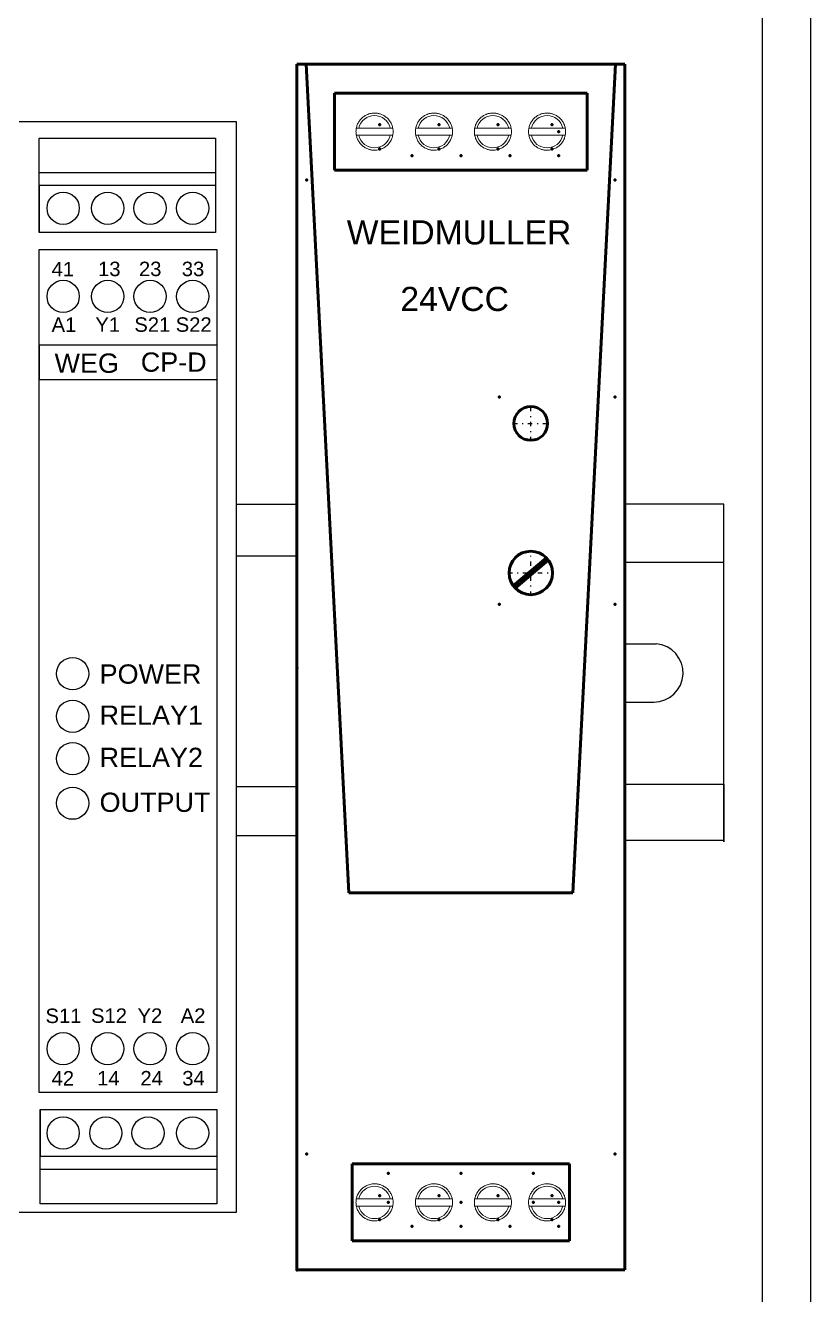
# Model space of a CAD drawing. Header units: millimetres. Extents: x -72 to 2978, y -1067 to 2817.
# Drawn here: x 1190.5 to 1271.9, y 2536 to 2667.6 of the extents above; entities that cross this region are included whole.
import ezdxf

# ---------------------------------------------------------------- set-up
doc = ezdxf.new("R2010")
doc.units = ezdxf.units.MM
doc.linetypes.add('Center', pattern=[1.5, 0.45, -0.5, 0.05, -0.5])
for name, color, linetype, lineweight in [('2d ConnectionPoints', 7, 'Continuous', 50), ('AM_0', 7, 'Continuous', 50), ('AM_7', 7, 'Center', 25)]:
    doc.layers.add(name, color=color, linetype=linetype, lineweight=lineweight)
doc.styles.get("Standard").update_dxf_attribs({"font": 'arial.ttf'})

# ---------------------------------------------------------------- blocks, each defined once
blk = doc.blocks.new('4_1469470000_PART5_0_in_1469470000_0')
at = {"layer": 'AM_0'}
for p, q in [((25.87, 73.81), (22.43, 70.92)), ((26.07, 73.58), (22.63, 70.69))]:
    blk.add_line(p, q, dxfattribs=at)
blk = doc.blocks.new('5_1469470000_PART4_0_in_1469470000_0')
at = {"layer": 'AM_0'}
for p, q in [((0, 125), (0, 0)), ((0.97, 125), (0, 125)), ((0.97, 125), (5.4, 39.1)), ((28.6, 39.1), (33.03, 125)), ((34, 125), (33.03, 125)), ((34, 0), (34, 125)), ((5.4, 39.1), (28.6, 39.1)), ((28.25, 11), (5.75, 11)), ((5.75, 11), (5.75, 3)), ((28.25, 11), (28.25, 3)), ((28.25, 3), (5.75, 3)), ((0, 0), (34, 0))]:
    blk.add_line(p, q, dxfattribs=at)
blk = doc.blocks.new('6_1469470000_PART3_0_in_1469470000_0')
at = {"layer": 'AM_0'}
for p, q in [((33.03, 125), (0.97, 125)), ((5.4, 39.1), (0.97, 125)), ((33.03, 125), (28.6, 39.1)), ((30.1, 122), (3.9, 122)), ((3.9, 122), (3.9, 114)), ((30.1, 122), (30.1, 114)), ((30.1, 114), (3.9, 114)), ((5.4, 39.1), (28.6, 39.1))]:
    blk.add_line(p, q, dxfattribs=at)
for centre, radius in [((24.25, 87.75), 1.75), ((24.25, 72.25), 2.25)]:
    blk.add_circle(centre, radius, dxfattribs=at)
at = {"layer": 'AM_7'}
for p, q in [((24.25, 85.91), (24.25, 89.59)), ((22.41, 87.75), (26.09, 87.75)), ((24.25, 69.89), (24.25, 74.61)), ((21.89, 72.25), (26.61, 72.25))]:
    blk.add_line(p, q, dxfattribs=at)
blk = doc.blocks.new('7_1469470000_PART2_0_in_1469470000_0')
at = {"layer": 'AM_0'}
blk.add_circle((24.25, 87.75), 1.75, dxfattribs=at)

msp = doc.modelspace()

# ---------------------------------------------------------------- linework, layer by layer
for p, q in [((1271.89, 2711.43), (1271.89, 2411.43)), ((1189.84, 2657.59), (1212.34, 2657.59)), ((1212.34, 2657.59), (1212.34, 2544.49)), ((1191.91, 2650.99), (1191.91, 2652.31)), ((1191.91, 2652.31), (1210.21, 2652.31)), ((1191.91, 2650.99), (1210.21, 2650.99)), ((1191.91, 2650.99), (1191.91, 2646.1)), ((1191.91, 2634.44), (1210.33, 2634.44)), ((1191.91, 2634.44), (1191.91, 2630.85)), ((1191.91, 2630.85), (1210.33, 2630.85)), ((1212.34, 2623.64), (1212.34, 2617.64)), ((1262.91, 2611.91), (1262.91, 2617.91)), ((1192.02, 2555.17), (1192.02, 2550.28)), ((1210.32, 2550.28), (1192.02, 2550.28)), ((1210.32, 2550.28), (1210.32, 2548.96)), ((1210.32, 2548.96), (1192.02, 2548.96)), ((1212.34, 2544.49), (1189.84, 2544.49))]:
    msp.add_line(p, q)
at = {"color": 30, "true_color": 0xf8991e}
msp.add_line((1266.86, 2703.68), (1266.86, 2417.27), dxfattribs=at)
at = {"color": 7, "linetype": 'Continuous', "lineweight": 15}
for p, q in [((1225.05, 2656.91), (1228.32, 2656.91)), ((1231.21, 2656.91), (1234.48, 2656.91)), ((1237.32, 2656.91), (1240.59, 2656.91)), ((1242.94, 2656.91), (1246.2, 2656.91)), ((1228.32, 2656.16), (1225.05, 2656.16)), ((1234.48, 2656.16), (1231.21, 2656.16)), ((1240.59, 2656.16), (1237.32, 2656.16)), ((1246.2, 2656.16), (1242.94, 2656.16)), ((1225.05, 2545.91), (1228.32, 2545.91)), ((1228.32, 2545.16), (1225.05, 2545.16)), ((1231.21, 2545.91), (1234.48, 2545.91)), ((1234.48, 2545.16), (1231.21, 2545.16)), ((1237.32, 2545.91), (1240.59, 2545.91)), ((1240.59, 2545.16), (1237.32, 2545.16)), ((1242.94, 2545.91), (1246.2, 2545.91)), ((1246.2, 2545.16), (1242.94, 2545.16))]:
    msp.add_line(p, q, dxfattribs=at)
at = {"color": 6, "linetype": 'ByBlock'}
for p, q in [((1212.34, 2617.91), (1218.63, 2617.91)), ((1262.91, 2617.91), (1252.63, 2617.91)), ((1262.91, 2582.91), (1262.91, 2617.91)), ((1212.34, 2612.57), (1218.63, 2612.57)), ((1252.63, 2611.91), (1262.91, 2611.91)), ((1252.63, 2603.45), (1255.41, 2603.45)), ((1254.02, 2603.45), (1255.89, 2603.45)), ((1252.63, 2597.41), (1255.68, 2597.41)), ((1212.34, 2588.64), (1218.63, 2588.64)), ((1252.63, 2588.91), (1262.91, 2588.91)), ((1212.34, 2583.57), (1218.63, 2583.57)), ((1262.91, 2583.04), (1252.63, 2583.04))]:
    msp.add_line(p, q, dxfattribs=at)
at = {"color": 6}
for p, q in [((1262.91, 2611.91), (1262.91, 2617.91)), ((1262.91, 2588.91), (1262.91, 2582.91))]:
    msp.add_line(p, q, dxfattribs=at)
for points in [[(1191.91, 2655.87), (1210.21, 2655.87), (1210.21, 2646.1), (1191.91, 2646.1)], [(1191.91, 2644.33), (1210.32, 2644.33), (1210.32, 2556.93), (1191.91, 2556.93)], [(1210.32, 2545.4), (1192.02, 2545.4), (1192.02, 2555.17), (1210.32, 2555.17)]]:
    msp.add_lwpolyline(points, close=True)
for centre in [(1194.4, 2648.6), (1199.02, 2648.6), (1203.41, 2648.6), (1207.83, 2648.6), (1194.4, 2639.46), (1199.02, 2639.46), (1203.41, 2639.46), (1207.83, 2639.46), (1195.38, 2600.35), (1195.38, 2595.93), (1195.38, 2591.54), (1195.38, 2586.92), (1194.4, 2561.47), (1199.02, 2561.47), (1203.41, 2561.47), (1207.83, 2561.47), (1194.4, 2552.73), (1198.82, 2552.73), (1203.2, 2552.73), (1207.82, 2552.73)]:
    msp.add_circle(centre, 1.67)
at = {"color": 6, "linetype": 'ByBlock'}
msp.add_arc((1255.65, 2600.43), 3.02, 269.4277, 85.4019, dxfattribs=at)
at = {"color": 7, "linetype": 'Continuous', "lineweight": 15}
for points, knots in [([(1226.69, 2654.61), (1226.64, 2654.61), (1226.54, 2654.62), (1226.4, 2654.63), (1226.25, 2654.66), (1226.11, 2654.7), (1225.9, 2654.77), (1225.62, 2654.92), (1225.32, 2655.17), (1225.06, 2655.47), (1224.89, 2655.82), (1224.78, 2656.18), (1224.75, 2656.54), (1224.78, 2656.9), (1224.89, 2657.26), (1225.06, 2657.6), (1225.31, 2657.91), (1225.62, 2658.16), (1225.93, 2658.32), (1226.21, 2658.41), (1226.44, 2658.46), (1226.6, 2658.46), (1226.69, 2658.46)], [0, 0, 0, 0, 0.024176, 0.048139, 0.072026, 0.095974, 0.120121, 0.185059, 0.250086, 0.315023, 0.38005, 0.439993, 0.500024, 0.559968, 0.619999, 0.684937, 0.749963, 0.814901, 0.879927, 0.92, 0.95981, 1, 1, 1, 1]), ([(1226.69, 2658.21), (1226.31, 2658.21), (1225.94, 2658.09), (1225.35, 2657.61), (1225.14, 2657.28), (1225.05, 2656.91)], [0, 0, 0, 0, 0.5, 0.5, 1, 1, 1, 1]), ([(1226.69, 2658.46), (1226.73, 2658.46), (1226.83, 2658.46), (1226.98, 2658.44), (1227.12, 2658.42), (1227.26, 2658.38), (1227.47, 2658.3), (1227.75, 2658.16), (1228.06, 2657.91), (1228.31, 2657.6), (1228.48, 2657.26), (1228.59, 2656.9), (1228.62, 2656.54), (1228.59, 2656.18), (1228.48, 2655.82), (1228.31, 2655.47), (1228.06, 2655.17), (1227.75, 2654.92), (1227.44, 2654.76), (1227.17, 2654.67), (1226.93, 2654.62), (1226.77, 2654.62), (1226.69, 2654.61)], [0, 0, 0, 0, 0.024176, 0.048139, 0.072026, 0.095974, 0.120121, 0.185059, 0.250086, 0.315023, 0.38005, 0.439993, 0.500024, 0.559968, 0.619999, 0.684937, 0.749963, 0.814901, 0.879927, 0.92, 0.95981, 1, 1, 1, 1]), ([(1228.32, 2656.91), (1228.23, 2657.28), (1228.03, 2657.61), (1227.43, 2658.09), (1227.06, 2658.21), (1226.69, 2658.21)], [0, 0, 0, 0, 0.5, 0.5, 1, 1, 1, 1]), ([(1232.84, 2654.61), (1232.79, 2654.61), (1232.7, 2654.62), (1232.55, 2654.63), (1232.41, 2654.66), (1232.27, 2654.7), (1232.06, 2654.77), (1231.78, 2654.92), (1231.47, 2655.17), (1231.22, 2655.47), (1231.05, 2655.82), (1230.94, 2656.18), (1230.91, 2656.54), (1230.94, 2656.9), (1231.05, 2657.26), (1231.22, 2657.6), (1231.47, 2657.91), (1231.78, 2658.16), (1232.09, 2658.32), (1232.36, 2658.41), (1232.6, 2658.46), (1232.76, 2658.46), (1232.84, 2658.46)], [0, 0, 0, 0, 0.024176, 0.048139, 0.072026, 0.095974, 0.120121, 0.185059, 0.250086, 0.315023, 0.38005, 0.439993, 0.500024, 0.559968, 0.619999, 0.684937, 0.749963, 0.814901, 0.879927, 0.92, 0.95981, 1, 1, 1, 1]), ([(1232.84, 2658.21), (1232.46, 2658.21), (1232.1, 2658.09), (1231.5, 2657.61), (1231.3, 2657.28), (1231.21, 2656.91)], [0, 0, 0, 0, 0.5, 0.5, 1, 1, 1, 1]), ([(1232.84, 2658.46), (1232.89, 2658.46), (1232.99, 2658.46), (1233.13, 2658.44), (1233.28, 2658.42), (1233.42, 2658.38), (1233.63, 2658.3), (1233.91, 2658.16), (1234.21, 2657.91), (1234.46, 2657.6), (1234.64, 2657.26), (1234.75, 2656.9), (1234.78, 2656.54), (1234.75, 2656.18), (1234.64, 2655.82), (1234.46, 2655.47), (1234.21, 2655.17), (1233.91, 2654.92), (1233.6, 2654.76), (1233.32, 2654.67), (1233.09, 2654.62), (1232.92, 2654.62), (1232.84, 2654.61)], [0, 0, 0, 0, 0.024176, 0.048139, 0.072026, 0.095974, 0.120121, 0.185059, 0.250086, 0.315023, 0.38005, 0.439993, 0.500024, 0.559968, 0.619999, 0.684937, 0.749963, 0.814901, 0.879927, 0.92, 0.95981, 1, 1, 1, 1]), ([(1234.48, 2656.91), (1234.39, 2657.28), (1234.18, 2657.61), (1233.59, 2658.09), (1233.22, 2658.21), (1232.84, 2658.21)], [0, 0, 0, 0, 0.5, 0.5, 1, 1, 1, 1]), ([(1238.96, 2654.61), (1238.91, 2654.61), (1238.81, 2654.62), (1238.67, 2654.63), (1238.52, 2654.66), (1238.38, 2654.7), (1238.17, 2654.77), (1237.89, 2654.92), (1237.59, 2655.17), (1237.34, 2655.47), (1237.16, 2655.82), (1237.05, 2656.18), (1237.02, 2656.54), (1237.05, 2656.9), (1237.16, 2657.26), (1237.34, 2657.6), (1237.59, 2657.91), (1237.89, 2658.16), (1238.2, 2658.32), (1238.48, 2658.41), (1238.71, 2658.46), (1238.88, 2658.46), (1238.96, 2658.46)], [0, 0, 0, 0, 0.024176, 0.048139, 0.072026, 0.095974, 0.120121, 0.185059, 0.250086, 0.315023, 0.38005, 0.439993, 0.500024, 0.559968, 0.619999, 0.684937, 0.749963, 0.814901, 0.879927, 0.92, 0.95981, 1, 1, 1, 1]), ([(1238.96, 2658.21), (1238.58, 2658.21), (1238.21, 2658.09), (1237.62, 2657.61), (1237.41, 2657.28), (1237.32, 2656.91)], [0, 0, 0, 0, 0.5, 0.5, 1, 1, 1, 1]), ([(1238.96, 2658.46), (1239, 2658.46), (1239.1, 2658.46), (1239.25, 2658.44), (1239.39, 2658.42), (1239.53, 2658.38), (1239.74, 2658.3), (1240.02, 2658.16), (1240.33, 2657.91), (1240.58, 2657.6), (1240.75, 2657.26), (1240.86, 2656.9), (1240.89, 2656.54), (1240.86, 2656.18), (1240.75, 2655.82), (1240.58, 2655.47), (1240.33, 2655.17), (1240.02, 2654.92), (1239.71, 2654.76), (1239.44, 2654.67), (1239.2, 2654.62), (1239.04, 2654.62), (1238.96, 2654.61)], [0, 0, 0, 0, 0.024176, 0.048139, 0.072026, 0.095974, 0.120121, 0.185059, 0.250086, 0.315023, 0.38005, 0.439993, 0.500024, 0.559968, 0.619999, 0.684937, 0.749963, 0.814901, 0.879927, 0.92, 0.95981, 1, 1, 1, 1]), ([(1240.59, 2656.91), (1240.5, 2657.28), (1240.3, 2657.61), (1239.7, 2658.09), (1239.34, 2658.21), (1238.96, 2658.21)], [0, 0, 0, 0, 0.5, 0.5, 1, 1, 1, 1]), ([(1244.57, 2654.61), (1244.52, 2654.61), (1244.42, 2654.62), (1244.28, 2654.63), (1244.14, 2654.66), (1244, 2654.7), (1243.78, 2654.77), (1243.5, 2654.92), (1243.2, 2655.17), (1242.95, 2655.47), (1242.77, 2655.82), (1242.67, 2656.18), (1242.63, 2656.54), (1242.67, 2656.9), (1242.77, 2657.26), (1242.95, 2657.6), (1243.2, 2657.91), (1243.5, 2658.16), (1243.81, 2658.32), (1244.09, 2658.41), (1244.33, 2658.46), (1244.49, 2658.46), (1244.57, 2658.46)], [0, 0, 0, 0, 0.024176, 0.048139, 0.072026, 0.095974, 0.120121, 0.185059, 0.250086, 0.315023, 0.38005, 0.439993, 0.500024, 0.559968, 0.619999, 0.684937, 0.749963, 0.814901, 0.879927, 0.92, 0.95981, 1, 1, 1, 1]), ([(1244.57, 2658.21), (1244.19, 2658.21), (1243.82, 2658.09), (1243.23, 2657.61), (1243.02, 2657.28), (1242.94, 2656.91)], [0, 0, 0, 0, 0.5, 0.5, 1, 1, 1, 1]), ([(1244.57, 2658.46), (1244.62, 2658.46), (1244.71, 2658.46), (1244.86, 2658.44), (1245, 2658.42), (1245.14, 2658.38), (1245.35, 2658.3), (1245.63, 2658.16), (1245.94, 2657.91), (1246.19, 2657.6), (1246.37, 2657.26), (1246.47, 2656.9), (1246.5, 2656.54), (1246.47, 2656.18), (1246.37, 2655.82), (1246.19, 2655.47), (1245.94, 2655.17), (1245.63, 2654.92), (1245.33, 2654.76), (1245.05, 2654.67), (1244.81, 2654.62), (1244.65, 2654.62), (1244.57, 2654.61)], [0, 0, 0, 0, 0.024176, 0.048139, 0.072026, 0.095974, 0.120121, 0.185059, 0.250086, 0.315023, 0.38005, 0.439993, 0.500024, 0.559968, 0.619999, 0.684937, 0.749963, 0.814901, 0.879927, 0.92, 0.95981, 1, 1, 1, 1]), ([(1246.2, 2656.91), (1246.12, 2657.28), (1245.91, 2657.61), (1245.31, 2658.09), (1244.95, 2658.21), (1244.57, 2658.21)], [0, 0, 0, 0, 0.5, 0.5, 1, 1, 1, 1]), ([(1225.05, 2656.16), (1225.14, 2655.79), (1225.35, 2655.46), (1225.94, 2654.99), (1226.31, 2654.86), (1226.69, 2654.86)], [0, 0, 0, 0, 0.5, 0.5, 1, 1, 1, 1]), ([(1226.69, 2654.86), (1227.06, 2654.86), (1227.43, 2654.99), (1228.03, 2655.46), (1228.23, 2655.79), (1228.32, 2656.16)], [0, 0, 0, 0, 0.5, 0.5, 1, 1, 1, 1]), ([(1231.21, 2656.16), (1231.3, 2655.79), (1231.5, 2655.46), (1232.1, 2654.99), (1232.46, 2654.86), (1232.84, 2654.86)], [0, 0, 0, 0, 0.5, 0.5, 1, 1, 1, 1]), ([(1232.84, 2654.86), (1233.22, 2654.86), (1233.59, 2654.99), (1234.18, 2655.46), (1234.39, 2655.79), (1234.48, 2656.16)], [0, 0, 0, 0, 0.5, 0.5, 1, 1, 1, 1]), ([(1237.32, 2656.16), (1237.41, 2655.79), (1237.62, 2655.46), (1238.21, 2654.99), (1238.58, 2654.86), (1238.96, 2654.86)], [0, 0, 0, 0, 0.5, 0.5, 1, 1, 1, 1]), ([(1238.96, 2654.86), (1239.34, 2654.86), (1239.7, 2654.99), (1240.3, 2655.46), (1240.5, 2655.79), (1240.59, 2656.16)], [0, 0, 0, 0, 0.5, 0.5, 1, 1, 1, 1]), ([(1242.94, 2656.16), (1243.02, 2655.79), (1243.23, 2655.46), (1243.82, 2654.99), (1244.19, 2654.86), (1244.57, 2654.86)], [0, 0, 0, 0, 0.5, 0.5, 1, 1, 1, 1]), ([(1244.57, 2654.86), (1244.95, 2654.86), (1245.31, 2654.99), (1245.91, 2655.46), (1246.12, 2655.79), (1246.2, 2656.16)], [0, 0, 0, 0, 0.5, 0.5, 1, 1, 1, 1]), ([(1226.69, 2543.61), (1226.64, 2543.62), (1226.54, 2543.62), (1226.4, 2543.63), (1226.25, 2543.66), (1226.11, 2543.7), (1225.9, 2543.77), (1225.62, 2543.92), (1225.32, 2544.17), (1225.06, 2544.47), (1224.89, 2544.82), (1224.78, 2545.18), (1224.75, 2545.54), (1224.78, 2545.9), (1224.89, 2546.26), (1225.06, 2546.6), (1225.31, 2546.91), (1225.62, 2547.16), (1225.93, 2547.32), (1226.21, 2547.41), (1226.44, 2547.46), (1226.6, 2547.46), (1226.69, 2547.46)], [0, 0, 0, 0, 0.024176, 0.048139, 0.072026, 0.095974, 0.120121, 0.185059, 0.250086, 0.315023, 0.38005, 0.439993, 0.500024, 0.559968, 0.619999, 0.684937, 0.749963, 0.814901, 0.879927, 0.92, 0.95981, 1, 1, 1, 1]), ([(1226.69, 2547.46), (1226.73, 2547.46), (1226.83, 2547.46), (1226.98, 2547.44), (1227.12, 2547.42), (1227.26, 2547.38), (1227.47, 2547.3), (1227.75, 2547.16), (1228.06, 2546.91), (1228.31, 2546.6), (1228.48, 2546.26), (1228.59, 2545.9), (1228.62, 2545.54), (1228.59, 2545.18), (1228.48, 2544.82), (1228.31, 2544.47), (1228.06, 2544.17), (1227.75, 2543.92), (1227.44, 2543.76), (1227.17, 2543.67), (1226.93, 2543.62), (1226.77, 2543.62), (1226.69, 2543.61)], [0, 0, 0, 0, 0.024176, 0.048139, 0.072026, 0.095974, 0.120121, 0.185059, 0.250086, 0.315023, 0.38005, 0.439993, 0.500024, 0.559968, 0.619999, 0.684937, 0.749963, 0.814901, 0.879927, 0.92, 0.95981, 1, 1, 1, 1]), ([(1232.84, 2543.61), (1232.79, 2543.62), (1232.7, 2543.62), (1232.55, 2543.63), (1232.41, 2543.66), (1232.27, 2543.7), (1232.06, 2543.77), (1231.78, 2543.92), (1231.47, 2544.17), (1231.22, 2544.47), (1231.05, 2544.82), (1230.94, 2545.18), (1230.91, 2545.54), (1230.94, 2545.9), (1231.05, 2546.26), (1231.22, 2546.6), (1231.47, 2546.91), (1231.78, 2547.16), (1232.09, 2547.32), (1232.36, 2547.41), (1232.6, 2547.46), (1232.76, 2547.46), (1232.84, 2547.46)], [0, 0, 0, 0, 0.024176, 0.048139, 0.072026, 0.095974, 0.120121, 0.185059, 0.250086, 0.315023, 0.38005, 0.439993, 0.500024, 0.559968, 0.619999, 0.684937, 0.749963, 0.814901, 0.879927, 0.92, 0.95981, 1, 1, 1, 1]), ([(1232.84, 2547.46), (1232.89, 2547.46), (1232.99, 2547.46), (1233.13, 2547.44), (1233.28, 2547.42), (1233.42, 2547.38), (1233.63, 2547.3), (1233.91, 2547.16), (1234.21, 2546.91), (1234.46, 2546.6), (1234.64, 2546.26), (1234.75, 2545.9), (1234.78, 2545.54), (1234.75, 2545.18), (1234.64, 2544.82), (1234.46, 2544.47), (1234.21, 2544.17), (1233.91, 2543.92), (1233.6, 2543.76), (1233.32, 2543.67), (1233.09, 2543.62), (1232.92, 2543.62), (1232.84, 2543.61)], [0, 0, 0, 0, 0.024176, 0.048139, 0.072026, 0.095974, 0.120121, 0.185059, 0.250086, 0.315023, 0.38005, 0.439993, 0.500024, 0.559968, 0.619999, 0.684937, 0.749963, 0.814901, 0.879927, 0.92, 0.95981, 1, 1, 1, 1]), ([(1238.96, 2543.61), (1238.91, 2543.62), (1238.81, 2543.62), (1238.67, 2543.63), (1238.52, 2543.66), (1238.38, 2543.7), (1238.17, 2543.77), (1237.89, 2543.92), (1237.59, 2544.17), (1237.34, 2544.47), (1237.16, 2544.82), (1237.05, 2545.18), (1237.02, 2545.54), (1237.05, 2545.9), (1237.16, 2546.26), (1237.34, 2546.6), (1237.59, 2546.91), (1237.89, 2547.16), (1238.2, 2547.32), (1238.48, 2547.41), (1238.71, 2547.46), (1238.88, 2547.46), (1238.96, 2547.46)], [0, 0, 0, 0, 0.024176, 0.048139, 0.072026, 0.095974, 0.120121, 0.185059, 0.250086, 0.315023, 0.38005, 0.439993, 0.500024, 0.559968, 0.619999, 0.684937, 0.749963, 0.814901, 0.879927, 0.92, 0.95981, 1, 1, 1, 1]), ([(1238.96, 2547.46), (1239, 2547.46), (1239.1, 2547.46), (1239.25, 2547.44), (1239.39, 2547.42), (1239.53, 2547.38), (1239.74, 2547.3), (1240.02, 2547.16), (1240.33, 2546.91), (1240.58, 2546.6), (1240.75, 2546.26), (1240.86, 2545.9), (1240.89, 2545.54), (1240.86, 2545.18), (1240.75, 2544.82), (1240.58, 2544.47), (1240.33, 2544.17), (1240.02, 2543.92), (1239.71, 2543.76), (1239.44, 2543.67), (1239.2, 2543.62), (1239.04, 2543.62), (1238.96, 2543.61)], [0, 0, 0, 0, 0.024176, 0.048139, 0.072026, 0.095974, 0.120121, 0.185059, 0.250086, 0.315023, 0.38005, 0.439993, 0.500024, 0.559968, 0.619999, 0.684937, 0.749963, 0.814901, 0.879927, 0.92, 0.95981, 1, 1, 1, 1]), ([(1244.57, 2543.61), (1244.52, 2543.62), (1244.42, 2543.62), (1244.28, 2543.63), (1244.14, 2543.66), (1244, 2543.7), (1243.78, 2543.77), (1243.5, 2543.92), (1243.2, 2544.17), (1242.95, 2544.47), (1242.77, 2544.82), (1242.67, 2545.18), (1242.63, 2545.54), (1242.67, 2545.9), (1242.77, 2546.26), (1242.95, 2546.6), (1243.2, 2546.91), (1243.5, 2547.16), (1243.81, 2547.32), (1244.09, 2547.41), (1244.33, 2547.46), (1244.49, 2547.46), (1244.57, 2547.46)], [0, 0, 0, 0, 0.024176, 0.048139, 0.072026, 0.095974, 0.120121, 0.185059, 0.250086, 0.315023, 0.38005, 0.439993, 0.500024, 0.559968, 0.619999, 0.684937, 0.749963, 0.814901, 0.879927, 0.92, 0.95981, 1, 1, 1, 1]), ([(1244.57, 2547.46), (1244.62, 2547.46), (1244.71, 2547.46), (1244.86, 2547.44), (1245, 2547.42), (1245.14, 2547.38), (1245.35, 2547.3), (1245.63, 2547.16), (1245.94, 2546.91), (1246.19, 2546.6), (1246.37, 2546.26), (1246.47, 2545.9), (1246.5, 2545.54), (1246.47, 2545.18), (1246.37, 2544.82), (1246.19, 2544.47), (1245.94, 2544.17), (1245.63, 2543.92), (1245.33, 2543.76), (1245.05, 2543.67), (1244.81, 2543.62), (1244.65, 2543.62), (1244.57, 2543.61)], [0, 0, 0, 0, 0.024176, 0.048139, 0.072026, 0.095974, 0.120121, 0.185059, 0.250086, 0.315023, 0.38005, 0.439993, 0.500024, 0.559968, 0.619999, 0.684937, 0.749963, 0.814901, 0.879927, 0.92, 0.95981, 1, 1, 1, 1]), ([(1226.69, 2547.21), (1226.31, 2547.21), (1225.94, 2547.09), (1225.35, 2546.61), (1225.14, 2546.28), (1225.05, 2545.91)], [0, 0, 0, 0, 0.5, 0.5, 1, 1, 1, 1]), ([(1228.32, 2545.91), (1228.23, 2546.28), (1228.03, 2546.61), (1227.43, 2547.09), (1227.06, 2547.21), (1226.69, 2547.21)], [0, 0, 0, 0, 0.5, 0.5, 1, 1, 1, 1]), ([(1232.84, 2547.21), (1232.46, 2547.21), (1232.1, 2547.09), (1231.5, 2546.61), (1231.3, 2546.28), (1231.21, 2545.91)], [0, 0, 0, 0, 0.5, 0.5, 1, 1, 1, 1]), ([(1234.48, 2545.91), (1234.39, 2546.28), (1234.18, 2546.61), (1233.59, 2547.09), (1233.22, 2547.21), (1232.84, 2547.21)], [0, 0, 0, 0, 0.5, 0.5, 1, 1, 1, 1]), ([(1238.96, 2547.21), (1238.58, 2547.21), (1238.21, 2547.09), (1237.62, 2546.61), (1237.41, 2546.28), (1237.32, 2545.91)], [0, 0, 0, 0, 0.5, 0.5, 1, 1, 1, 1]), ([(1240.59, 2545.91), (1240.5, 2546.28), (1240.3, 2546.61), (1239.7, 2547.09), (1239.34, 2547.21), (1238.96, 2547.21)], [0, 0, 0, 0, 0.5, 0.5, 1, 1, 1, 1]), ([(1244.57, 2547.21), (1244.19, 2547.21), (1243.82, 2547.09), (1243.23, 2546.61), (1243.02, 2546.28), (1242.94, 2545.91)], [0, 0, 0, 0, 0.5, 0.5, 1, 1, 1, 1]), ([(1246.2, 2545.91), (1246.12, 2546.28), (1245.91, 2546.61), (1245.31, 2547.09), (1244.95, 2547.21), (1244.57, 2547.21)], [0, 0, 0, 0, 0.5, 0.5, 1, 1, 1, 1]), ([(1225.05, 2545.16), (1225.14, 2544.79), (1225.35, 2544.46), (1225.94, 2543.99), (1226.31, 2543.86), (1226.69, 2543.86)], [0, 0, 0, 0, 0.5, 0.5, 1, 1, 1, 1]), ([(1226.69, 2543.86), (1227.06, 2543.86), (1227.43, 2543.99), (1228.03, 2544.46), (1228.23, 2544.79), (1228.32, 2545.16)], [0, 0, 0, 0, 0.5, 0.5, 1, 1, 1, 1]), ([(1231.21, 2545.16), (1231.3, 2544.79), (1231.5, 2544.46), (1232.1, 2543.99), (1232.46, 2543.86), (1232.84, 2543.86)], [0, 0, 0, 0, 0.5, 0.5, 1, 1, 1, 1]), ([(1232.84, 2543.86), (1233.22, 2543.86), (1233.59, 2543.99), (1234.18, 2544.46), (1234.39, 2544.79), (1234.48, 2545.16)], [0, 0, 0, 0, 0.5, 0.5, 1, 1, 1, 1]), ([(1237.32, 2545.16), (1237.41, 2544.79), (1237.62, 2544.46), (1238.21, 2543.99), (1238.58, 2543.86), (1238.96, 2543.86)], [0, 0, 0, 0, 0.5, 0.5, 1, 1, 1, 1]), ([(1238.96, 2543.86), (1239.34, 2543.86), (1239.7, 2543.99), (1240.3, 2544.46), (1240.5, 2544.79), (1240.59, 2545.16)], [0, 0, 0, 0, 0.5, 0.5, 1, 1, 1, 1]), ([(1242.94, 2545.16), (1243.02, 2544.79), (1243.23, 2544.46), (1243.82, 2543.99), (1244.19, 2543.86), (1244.57, 2543.86)], [0, 0, 0, 0, 0.5, 0.5, 1, 1, 1, 1]), ([(1244.57, 2543.86), (1244.95, 2543.86), (1245.31, 2543.99), (1245.91, 2544.46), (1246.12, 2544.79), (1246.2, 2545.16)], [0, 0, 0, 0, 0.5, 0.5, 1, 1, 1, 1])]:
    msp.add_open_spline(points, degree=3, knots=knots, dxfattribs=at)
for points in [[(1224.8, 2656.91), (1224.85, 2656.91), (1224.95, 2656.91), (1225.05, 2656.91)], [(1228.32, 2656.91), (1228.42, 2656.91), (1228.52, 2656.91), (1228.57, 2656.91)], [(1230.96, 2656.91), (1231.01, 2656.91), (1231.11, 2656.91), (1231.21, 2656.91)], [(1234.48, 2656.91), (1234.58, 2656.91), (1234.67, 2656.91), (1234.73, 2656.91)], [(1237.07, 2656.91), (1237.12, 2656.91), (1237.22, 2656.91), (1237.32, 2656.91)], [(1240.59, 2656.91), (1240.69, 2656.91), (1240.79, 2656.91), (1240.84, 2656.91)], [(1242.68, 2656.91), (1242.74, 2656.91), (1242.83, 2656.91), (1242.94, 2656.91)], [(1246.2, 2656.91), (1246.3, 2656.91), (1246.4, 2656.91), (1246.46, 2656.91)], [(1225.05, 2656.16), (1224.95, 2656.16), (1224.85, 2656.16), (1224.8, 2656.16)], [(1228.57, 2656.16), (1228.52, 2656.16), (1228.42, 2656.16), (1228.32, 2656.16)], [(1231.21, 2656.16), (1231.11, 2656.16), (1231.01, 2656.16), (1230.96, 2656.16)], [(1234.73, 2656.16), (1234.67, 2656.16), (1234.58, 2656.16), (1234.48, 2656.16)], [(1237.32, 2656.16), (1237.22, 2656.16), (1237.12, 2656.16), (1237.07, 2656.16)], [(1240.84, 2656.16), (1240.79, 2656.16), (1240.69, 2656.16), (1240.59, 2656.16)], [(1242.94, 2656.16), (1242.83, 2656.16), (1242.74, 2656.16), (1242.68, 2656.16)], [(1246.46, 2656.16), (1246.4, 2656.16), (1246.3, 2656.16), (1246.2, 2656.16)], [(1224.8, 2545.91), (1224.85, 2545.91), (1224.95, 2545.91), (1225.05, 2545.91)], [(1225.05, 2545.16), (1224.95, 2545.16), (1224.85, 2545.16), (1224.8, 2545.16)], [(1228.32, 2545.91), (1228.42, 2545.91), (1228.52, 2545.91), (1228.57, 2545.91)], [(1228.57, 2545.16), (1228.52, 2545.16), (1228.42, 2545.16), (1228.32, 2545.16)], [(1230.96, 2545.91), (1231.01, 2545.91), (1231.11, 2545.91), (1231.21, 2545.91)], [(1231.21, 2545.16), (1231.11, 2545.16), (1231.01, 2545.16), (1230.96, 2545.16)], [(1234.48, 2545.91), (1234.58, 2545.91), (1234.67, 2545.91), (1234.73, 2545.91)], [(1234.73, 2545.16), (1234.67, 2545.16), (1234.58, 2545.16), (1234.48, 2545.16)], [(1237.07, 2545.91), (1237.12, 2545.91), (1237.22, 2545.91), (1237.32, 2545.91)], [(1237.32, 2545.16), (1237.22, 2545.16), (1237.12, 2545.16), (1237.07, 2545.16)], [(1240.59, 2545.91), (1240.69, 2545.91), (1240.79, 2545.91), (1240.84, 2545.91)], [(1240.84, 2545.16), (1240.79, 2545.16), (1240.69, 2545.16), (1240.59, 2545.16)], [(1242.68, 2545.91), (1242.74, 2545.91), (1242.83, 2545.91), (1242.94, 2545.91)], [(1242.94, 2545.16), (1242.83, 2545.16), (1242.74, 2545.16), (1242.68, 2545.16)], [(1246.2, 2545.91), (1246.3, 2545.91), (1246.4, 2545.91), (1246.46, 2545.91)], [(1246.46, 2545.16), (1246.4, 2545.16), (1246.3, 2545.16), (1246.2, 2545.16)]]:
    msp.add_open_spline(points, degree=3, dxfattribs=at)
at = {"layer": '2d ConnectionPoints'}
for p in [(1227.2, 2657.25), (1227.2, 2657.25), (1233.36, 2657.25), (1233.36, 2657.25), (1239.48, 2657.25), (1239.48, 2657.25), (1245.09, 2657.25), (1245.09, 2657.25), (1245.79, 2656.54), (1245.79, 2656.54), (1227.2, 2654.75), (1230.55, 2654.04), (1233.36, 2654.75), (1235.63, 2654.04), (1239.48, 2654.75), (1240.71, 2654.04), (1245.09, 2654.75), (1245.79, 2654.04), (1219.63, 2651.54), (1219.63, 2651.54), (1251.63, 2651.54), (1251.63, 2651.54), (1239.63, 2629.04), (1239.63, 2629.04), (1251.63, 2629.04), (1251.63, 2629.04), (1239.63, 2607.54), (1239.63, 2607.54), (1251.63, 2607.54), (1251.63, 2607.54), (1218.63, 2600.94), (1219.63, 2550.54), (1219.63, 2550.54), (1251.63, 2550.54), (1251.63, 2550.54), (1228.13, 2548.54), (1235.63, 2548.54), (1243.13, 2548.54), (1227.2, 2546.25), (1227.2, 2546.25), (1233.36, 2546.25), (1233.36, 2546.25), (1239.48, 2546.25), (1239.48, 2546.25), (1245.09, 2546.25), (1245.09, 2546.25), (1228.13, 2545.54), (1228.13, 2545.54), (1235.63, 2545.54), (1235.63, 2545.54), (1243.13, 2545.54), (1243.13, 2545.54), (1245.79, 2545.54), (1245.79, 2545.54), (1227.2, 2543.75), (1233.36, 2543.75), (1239.48, 2543.75), (1245.09, 2543.75), (1230.55, 2543.04), (1235.63, 2543.04), (1240.71, 2543.04), (1245.79, 2543.04), (1218.63, 2538.54)]:
    msp.add_point(p, dxfattribs=at)

# ---------------------------------------------------------------- block references
for name in ['5_1469470000_PART4_0_in_1469470000_0', '6_1469470000_PART3_0_in_1469470000_0', '7_1469470000_PART2_0_in_1469470000_0', '4_1469470000_PART5_0_in_1469470000_0']:
    msp.add_blockref(name, (1218.63, 2538.54))

# ---------------------------------------------------------------- texts
at = {"attachment_point": 1}
for s, width, heights, insert, char_height in [('WEIDMULLER', 26.033, [0], (1223.8, 2647.35), 2.5), ('41', 2.2548, [0], (1193.2, 2643.04), 1.5), ('13', 2.2548, [0], (1198.02, 2643.06), 1.5), ('23', 2.2548, [0], (1202.26, 2643.06), 1.5), ('33', 2.2548, [0], (1206.7, 2643.06), 1.5), ('24VCC', 26.033, [0], (1229.36, 2640.45), 2.5), ('A1', 2.2548, [0], (1193.2, 2637.28), 1.5), ('Y1', 2.2548, [0], (1197.74, 2637.29), 1.5), ('S21', 2.2548, [0], (1201.78, 2637.29), 1.5), ('S22', 2.2548, [0], (1206.07, 2637.29), 1.5), ('WEG', 2.2548, [2.59], (1193.51, 2633.54), 2), ('CP-D', 2.2548, [2.59], (1202.45, 2633.65), 2), ('POWER', 3.8589, [0], (1198.18, 2601.31), 2), ('RELAY1', 3.8589, [0], (1198.18, 2597.05), 2), ('RELAY2', 3.8589, [0], (1198.18, 2592.67), 2), ('OUTPUT', 3.8589, [0], (1198.18, 2588.02), 2), ('S11', 2.2548, [0], (1192.57, 2565.63), 1.5), ('S12', 2.2548, [0], (1197.29, 2565.65), 1.5), ('Y2', 2.2548, [0], (1202.11, 2565.65), 1.5), ('A2', 2.2548, [0], (1206.59, 2565.65), 1.5), ('42', 2.2548, [0], (1193.2, 2559.15), 1.5), ('14', 2.2548, [0], (1197.92, 2559.16), 1.5), ('24', 2.2548, [0], (1202.41, 2559.16), 1.5), ('34', 2.2548, [0], (1206.75, 2559.16), 1.5)]:
    msp.add_mtext_dynamic_manual_height_columns(s, width=width, gutter_width=12.5, heights=heights, dxfattribs=dict(at, insert=insert, char_height=char_height))

doc.saveas('drawing.dxf')
